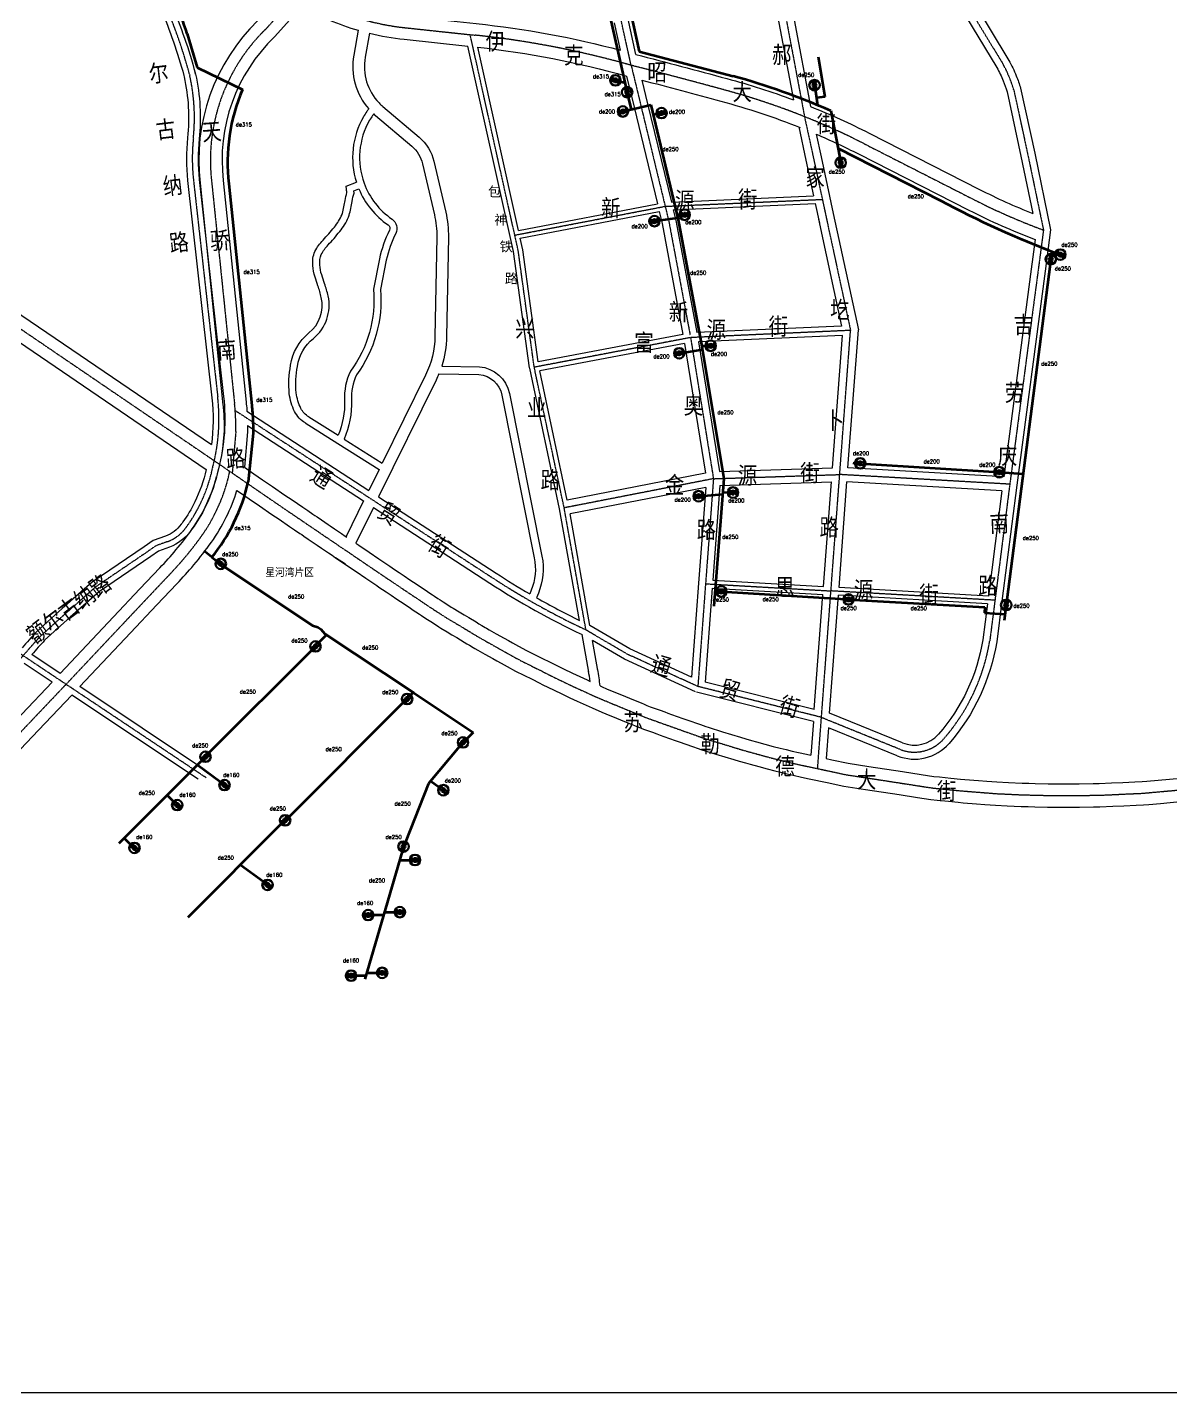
# Model space of a CAD drawing. Header units: millimetres. Extents: x 429861 to 37403537, y 4398138 to 8816131.
# Drawn here: x 436857 to 439796, y 4399003 to 4402513 of the extents above; entities that cross this region are included whole.
import ezdxf

# ---------------------------------------------------------------- set-up
doc = ezdxf.new("R2010")
doc.units = ezdxf.units.MM
doc.linetypes.add('CENTER', pattern=[2, 1.25, -0.25, 0.25, -0.25])
for name, color, linetype in [('中心线', 55, 'CENTER'), ('路名', 21, 'Continuous'), ('路网', 253, 'Continuous'), ('轮廓', 7, 'Continuous')]:
    doc.layers.add(name, color=color, linetype=linetype)
for name, color, linetype, lineweight in [('燃气周边建筑', 211, 'Continuous', 30), ('燃气标注(管)', 111, 'Continuous', 30), ('燃气标注(阀)', 2, 'Continuous', 30), ('燃气管(PE)', 5, 'Continuous', 100), ('燃气阀门(PE)', 6, 'Continuous', 50)]:
    doc.layers.add(name, color=color, linetype=linetype, lineweight=lineweight)
doc.styles.add('HZ', font='rs.shx', dxfattribs={"width": 0.8, "bigfont": 'hztxt.shx'})
doc.styles.add('SVMAPJOINT', font='romans.shx', dxfattribs={"height": 5, "bigfont": 'hzfs.shx'})

# ---------------------------------------------------------------- blocks, each defined once
blk = doc.blocks.new('阀门PE')
at = {"layer": '燃气阀门(PE)'}
for p, q in [((-4.9, -2.8), (-4.9, 2.8)), ((-4.9, -2.8), (4.9, 2.8)), ((-4.9, 2.8), (4.9, -2.8)), ((4.9, 2.8), (4.9, -2.8))]:
    blk.add_line(p, q, dxfattribs=at)
for radius in [6.74, 2.47]:
    blk.add_circle((0, 0), radius, dxfattribs=at)

msp = doc.modelspace()

# ---------------------------------------------------------------- linework, layer by layer
at = {"color": 5, "lineweight": 100}
for p, q in [((437331.8, 4401150.9), (437343.7, 4401141.5)), ((437589.8, 4400975.2), (437365, 4401125)), ((437589.8, 4400975.2), (437603.8, 4400970.4)), ((437603.8, 4400970.4), (437611.7, 4400965.3)), ((437611.7, 4400965.3), (437622.1, 4400953.7)), ((437626.6, 4400950.6), (437606.8, 4400930.8)), ((437622.1, 4400953.7), (437850.4, 4400801.6)), ((437588.4, 4400911.6), (437324.1, 4400647.3)), ((437849.3, 4400802.4), (437842.5, 4400795.6)), ((437850.4, 4400801.6), (438003.4, 4400699.7)), ((437823.6, 4400776.7), (437530, 4400483.1)), ((438003.4, 4400699.7), (437987.1, 4400683.4)), ((437968, 4400664.2), (437888.3, 4400568.7)), ((437305.5, 4400627.9), (437092.2, 4400414.6)), ((437294.2, 4400616.7), (437353.5, 4400573.2)), ((437888.3, 4400568.7), (437829.3, 4400419.1)), ((437893.9, 4400575.3), (437915.8, 4400559.6)), ((437232.8, 4400522.6), (437216.5, 4400539)), ((437510, 4400465), (437269.6, 4400224.5)), ((437106, 4400428.5), (437122.4, 4400412.1)), ((437820.4, 4400393.6), (437724.9, 4400065.6)), ((437814.1, 4400372), (437840.3, 4400372)), ((437405, 4400359.9), (437464.3, 4400316.4)), ((437772.9, 4400230.5), (437746.7, 4400230.5)), ((437775.3, 4400238.1), (437801.5, 4400238.1)), ((437727.5, 4400074.5), (437702.7, 4400074.5)), ((437729.6, 4400081.8), (437755.8, 4400081.8))]:
    msp.add_line(p, q, dxfattribs=at)
at = {"color": 5, "lineweight": 70}
for p, q in [((437365, 4401125), (437589.8, 4400975.2)), ((437850.4, 4400801.6), (437850.4, 4400801.6))]:
    msp.add_line(p, q, dxfattribs=at)
at = {"layer": '中心线'}
for p, q in [((437556.7, 4402604.2), (437471.2, 4402509.1)), ((435649.9, 4402547.1), (437337.9, 4401398.3)), ((439270.6, 4402574), (439365, 4402418.8)), ((437828.9, 4402511.6), (438008, 4402492.5)), ((438409.4, 4402414.8), (438383, 4402533.7)), ((438808.9, 4402527.9), (438834.2, 4402393.8)), ((438119.1, 4401938.5), (437995.6, 4402493.7)), ((438409.4, 4402415), (438409.4, 4402415)), ((438409.4, 4402414.8), (438434.3, 4402311.5)), ((437274, 4402392.3), (437274.8, 4402388.6)), ((438834.2, 4402393.8), (438855, 4402283)), ((439393, 4402351.6), (439429.1, 4402185)), ((438434.3, 4402311.5), (438506.5, 4402012.3)), ((438855, 4402283), (438878.3, 4402175.2)), ((439007.3, 4402213.9), (439291.4, 4402069.3)), ((438878.3, 4402175.2), (438909.5, 4402030)), ((439429.1, 4402185), (439469.3, 4401991.5)), ((437284.2, 4402120.1), (437346.7, 4401561.5)), ((437331, 4402115.3), (437389.7, 4401545.5)), ((438496.8, 4402052.5, -7.9), (438899.8, 4402070.3, -7.9)), ((438110.2, 4401978.5, -7.9), (438496.8, 4402052.5, -7.9)), ((438909.5, 4402030), (438973.3, 4401733.5)), ((438506.5, 4402012.3), (438560.8, 4401722.4)), ((439469.3, 4401991.5), (439455.6, 4401888.4)), ((439469.3, 4401991.5), (439469.3, 4401991.5)), ((438160.2, 4401638.8), (438119.1, 4401938.5)), ((439455.6, 4401888.4), (439382.7, 4401338.1)), ((438562.1, 4401715), (438160.2, 4401638.8)), ((438973.3, 4401733.5), (438562.1, 4401715)), ((438562.1, 4401715), (438620.9, 4401352.2)), ((438945.5, 4401363), (438973.3, 4401733.5)), ((438237.2, 4401277.3), (438160.2, 4401638.8)), ((437391.5, 4401527.5), (437740.8, 4401300.3)), ((437393.1, 4401474), (437383.9, 4401366.7)), ((437337.9, 4401398.3), (437422.3, 4401340.4)), ((438620.9, 4401352.2), (438237.2, 4401277.3)), ((438620.9, 4401352.2), (438600.6, 4401082.2)), ((438620.9, 4401352.2), (438945.6, 4401363)), ((438923, 4401063.8), (438945.5, 4401363)), ((439382.7, 4401338.1), (438945.5, 4401363)), ((437422.3, 4401340.4), (437444.8, 4401325)), ((437444.8, 4401325), (437470.6, 4401307.3)), ((439382.7, 4401338.1), (439344.6, 4401039.8)), ((437470.6, 4401307.3), (437502.6, 4401285.4)), ((437502.6, 4401285.4), (437521, 4401272.8)), ((437740.8, 4401300.3), (438054.3, 4401096.5)), ((437521, 4401272.8), (437548.3, 4401254.3)), ((437548.3, 4401254.3), (437561.1, 4401245.6)), ((438293.2, 4400963.5), (438237.2, 4401277.3)), ((437561.1, 4401245.6), (437574.4, 4401236.6)), ((437574.4, 4401236.6), (437579.3, 4401233.2)), ((437579.3, 4401233.2), (437585, 4401229.4)), ((437585, 4401229.4), (437596.1, 4401221.8)), ((437596.1, 4401221.8), (437614.1, 4401209.6)), ((437187.6, 4401179.8), (437165.7, 4401164.4)), ((437217.8, 4401190.7), (437187.6, 4401179.8)), ((437614.1, 4401209.6), (437618.6, 4401206.6)), ((437618.6, 4401206.6), (437630.3, 4401198.6)), ((437630.3, 4401198.6), (437637.8, 4401193.5)), ((437637.8, 4401193.5), (437648.2, 4401186.5)), ((437648.2, 4401186.5), (437657.6, 4401180.1)), ((437657.6, 4401180.1), (437661.5, 4401177.4)), ((437661.5, 4401177.4), (437666.7, 4401173.9)), ((437165.7, 4401164.4), (437033.3, 4401074.6)), ((437666.7, 4401173.9), (437675.8, 4401167.8)), ((437675.8, 4401167.8), (437692.7, 4401156.3)), ((437692.7, 4401156.3), (437719, 4401138.4)), ((437719, 4401138.4), (437744, 4401121.5)), ((437744, 4401121.5), (437772.5, 4401102.2)), ((437033.3, 4401074.6), (436956.9, 4401007.1)), ((437168.4, 4401048.4), (437219.7, 4401102.6)), ((437772.5, 4401102.2), (437777.9, 4401098.6)), ((437777.9, 4401098.6), (437787, 4401092.4)), ((437787, 4401092.4), (437796.6, 4401086)), ((437796.6, 4401086), (437809.4, 4401077.4)), ((437809.4, 4401077.4), (437823.7, 4401067.8)), ((438600.6, 4401082.2), (438580.8, 4400818.2)), ((438600.6, 4401082.2), (438923, 4401063.8)), ((437100.9, 4400976.8), (437168.4, 4401048.4)), ((437823.7, 4401067.8), (437842.3, 4401055.4)), ((437842.3, 4401055.4), (437859, 4401044.1)), ((437859, 4401044.1), (437865.8, 4401039.6)), ((437865.8, 4401039.6), (437872.6, 4401035)), ((438888.7, 4400607), (438923, 4401063.8)), ((439344.6, 4401039.8), (438923, 4401063.8)), ((439344.6, 4401039.8), (439331.2, 4400935.4)), ((436956.9, 4401007.1), (436891.1, 4400947.6)), ((437872.6, 4401035), (437882.3, 4401028.5)), ((437882.3, 4401028.5), (437886.9, 4401025.4)), ((437886.9, 4401025.4), (437895.8, 4401019.5)), ((437895.8, 4401019.5), (437902.1, 4401015.4)), ((437902.1, 4401015.4), (437910.2, 4401010.3)), ((437910.2, 4401010.3), (437917, 4401005.9)), ((437917, 4401005.9), (437930.8, 4400997.1)), ((436959.5, 4400826.6), (437100.9, 4400976.8)), ((437930.8, 4400997.1), (437935.7, 4400994)), ((437935.7, 4400994), (437951.6, 4400984.4)), ((437951.6, 4400984.4), (437964.3, 4400976.8)), ((437964.3, 4400976.8), (437976.5, 4400969.5)), ((437976.5, 4400969.5), (437995.3, 4400958.2)), ((437995.3, 4400958.2), (438002.7, 4400953.8)), ((438002.7, 4400953.8), (438009.6, 4400949.6)), ((438009.6, 4400949.6), (438018.3, 4400944.4)), ((438018.3, 4400944.4), (438022.5, 4400941.9)), ((438022.5, 4400941.9), (438029.5, 4400937.9)), ((438029.5, 4400937.9), (438047.8, 4400927.7)), ((438399, 4400901.4), (438293.2, 4400963.5)), ((437316.9, 4400583.5), (436819.1, 4400915.5)), ((438047.8, 4400927.7), (438068.6, 4400916)), ((438068.6, 4400916), (438079.2, 4400910.1)), ((438079.2, 4400910.1), (438089.9, 4400904.1)), ((438089.9, 4400904.1), (438104.9, 4400895.7)), ((438104.9, 4400895.7), (438126.2, 4400884.2)), ((438580.8, 4400818.2), (438399, 4400901.4)), ((438126.2, 4400884.2), (438167.9, 4400863.3)), ((438167.9, 4400863.3), (438186, 4400854.3)), ((436864.4, 4400726.6), (436959.5, 4400826.6)), ((438186, 4400854.3), (438196, 4400849.2)), ((438196, 4400849.2), (438222.5, 4400836.2)), ((438222.5, 4400836.2), (438245.7, 4400825.1)), ((438245.7, 4400825.1), (438264.4, 4400816.2)), ((438264.4, 4400816.2), (438283.5, 4400807.5)), ((438283.5, 4400807.5), (438321, 4400790.5)), ((438321, 4400790.5), (438336.5, 4400783.9)), ((438895.8, 4400739.4), (438580.8, 4400818.2)), ((438336.5, 4400783.9), (438355.7, 4400775.9)), ((438355.7, 4400775.9), (438383.3, 4400764.5)), ((438383.3, 4400764.5), (438403.9, 4400756)), ((438403.9, 4400756), (438423.3, 4400748)), ((436818, 4400677.7), (436864.4, 4400726.6)), ((438423.3, 4400748), (438431.3, 4400744.7)), ((438431.3, 4400744.7), (438438.5, 4400741.7)), ((438438.5, 4400741.7), (438447.6, 4400738)), ((438447.6, 4400738), (438453.4, 4400735.9)), ((438453.4, 4400735.9), (438466.2, 4400731.4)), ((438466.2, 4400731.4), (438474, 4400728.6)), ((438474, 4400728.6), (438485.6, 4400724.5)), ((438485.6, 4400724.5), (438493.7, 4400721.6)), ((438493.7, 4400721.6), (438503.4, 4400718.1)), ((439100.1, 4400656.6), (438895.8, 4400739.4)), ((438503.4, 4400718.1), (438532.4, 4400707.8)), ((438532.4, 4400707.8), (438542.8, 4400704.1)), ((438542.8, 4400704.1), (438577.2, 4400691.9)), ((438577.2, 4400691.9), (438591.7, 4400686.7)), ((438591.7, 4400686.7), (438597.8, 4400684.6)), ((438597.8, 4400684.6), (438635.8, 4400673)), ((438635.8, 4400673), (438681.7, 4400659)), ((438681.7, 4400659), (438695.4, 4400654.8)), ((438695.4, 4400654.8), (438711.1, 4400650.5)), ((438711.1, 4400650.5), (438723.7, 4400647)), ((438723.7, 4400647), (438745.3, 4400641.1)), ((438745.3, 4400641.1), (438766.6, 4400635.2)), ((438766.6, 4400635.2), (438785.6, 4400630.5)), ((438785.6, 4400630.5), (438800.6, 4400626.8)), ((438800.6, 4400626.8), (438816.3, 4400622.9)), ((438816.3, 4400622.9), (438832.7, 4400618.9)), ((438832.7, 4400618.9), (438853.6, 4400614.5)), ((438853.6, 4400614.5), (438873.1, 4400610.3)), ((438873.1, 4400610.3), (438898.1, 4400605)), ((438898.1, 4400605), (438919.2, 4400600.5)), ((438919.2, 4400600.5), (438961.9, 4400591.3)), ((438961.9, 4400591.3), (439015.9, 4400583.1)), ((439015.9, 4400583.1), (439102.5, 4400569.7)), ((439102.5, 4400569.7), (439150.3, 4400562.3)), ((439150.3, 4400562.3), (439183.6, 4400557.2)), ((439183.6, 4400557.2), (439199.4, 4400555.7)), ((439199.4, 4400555.7), (439227.8, 4400552.8)), ((439227.8, 4400552.8), (439253.1, 4400550.2)), ((439253.1, 4400550.2), (439264.9, 4400549.3)), ((439264.9, 4400549.3), (439299.7, 4400546.5)), ((439299.7, 4400546.5), (439321, 4400544.8)), ((439321, 4400544.8), (439347.6, 4400542.7)), ((439724.6, 4400543.6), (439737.4, 4400544.8)), ((439737.4, 4400544.8), (439767.1, 4400547.5)), ((439767.1, 4400547.5), (439825.6, 4400552.7)), ((439347.6, 4400542.7), (439377.6, 4400541.3)), ((439377.6, 4400541.3), (439413.3, 4400539.6)), ((439413.3, 4400539.6), (439430.5, 4400539.2)), ((439430.5, 4400539.2), (439447.5, 4400538.8)), ((439447.5, 4400538.8), (439480.7, 4400538)), ((439480.7, 4400538), (439489.6, 4400537.8)), ((439489.6, 4400537.8), (439519.6, 4400537.7)), ((439519.6, 4400537.7), (439548.7, 4400537.7)), ((439548.7, 4400537.7), (439561.6, 4400537.9)), ((439561.6, 4400537.9), (439597.2, 4400538.4)), ((439597.2, 4400538.4), (439613.7, 4400538.6)), ((439613.7, 4400538.6), (439645.9, 4400540)), ((439645.9, 4400540), (439674.7, 4400541.4)), ((439674.7, 4400541.4), (439705.9, 4400542.8)), ((439705.9, 4400542.8), (439724.6, 4400543.6)), ((449356.1, 4399002.6), (429861.3, 4399002.6))]:
    msp.add_line(p, q, dxfattribs=at)
for centre, radius, start, end in [((435952.1, 4402034.1), 1369.6, 15.1616, 22.8839), ((437898, 4403157.9), 650, 254.7866, 263.8965), ((437797.7, 4402171.1), 470, 134.0028, 186.8184), ((437761.2, 4400136.1), 2369.3, 74.1226, 84.0197), ((435103.7, 4389414.6), 13414.1, 74.67966, 75.7332), ((439077.8, 4402259.5), 328.4, 21.7798, 29.0162), ((436786.7, 4402280.2), 500, 353.9375, 12.5231), ((439077.8, 4402259.5), 328.4, 16.2933, 21.7798), ((438167.9, 4400565.3), 1850, 68.1968, 74.9639), ((438167.9, 4400565.3), 1850, 63.0163, 68.1968), ((437776.2, 4402175.1), 495, 173.9375, 186.3792), ((440040.1, 4403539.6), 1650, 243.0163, 249.7613), ((436861.6, 4401505.9), 488.2, 345.2037, 6.5471), ((436840.4, 4401484.2), 552.8, 4.4866, 6.3672), ((436840.4, 4401484.2), 552.8, 358.9443, 4.4866), ((436957.6, 4401457.4), 383.7, 333.4574, 348.5442), ((436957.6, 4401457.4), 428.7, 333.5188, 348.3901), ((436994.7, 4401431.1), 338.8, 324.0892, 334.6311), ((436994.7, 4401431.1), 383.8, 324.1302, 334.5621), ((437183.7, 4401284.8), 100, 289.9246, 324.2136), ((436647.4, 4401671.3), 761.1, 324.2136, 324.7768), ((436647.4, 4401671.3), 806.1, 319.6965, 324.7579), ((436374.2, 4401903), 1164.3, 316.5667, 319.6965), ((439144.5, 4402773.3), 2000, 236.9711, 244.8084), ((438194, 4399742.1), 1775.1, 137.2228, 140.1988), ((438831, 4401016.5), 506.7, 318.9352, 350.7965), ((439137.7, 4400749.3), 100, 247.9394, 318.9352)]:
    msp.add_arc(centre, radius, start, end, dxfattribs=at)
at = {"layer": '燃气管(PE)'}
for p, q in [((438400.6, 4402583.8), (438429.6, 4402450.1)), ((438349.4, 4402564.4), (438396.1, 4402359.3)), ((437268.1, 4402495.6), (437294.1, 4402409.5)), ((438429.6, 4402450.1), (438671.3, 4402387.5)), ((437294.1, 4402409.5), (437410.4, 4402352.5)), ((438908.2, 4402334.4), (438890.6, 4402436)), ((438381.9, 4402373), (438393.7, 4402369.9)), ((438882.1, 4402354.2), (438888.4, 4402312.3)), ((438908.2, 4402334.4), (438885.6, 4402331)), ((438401.3, 4402299.5), (438460.3, 4402313.6)), ((438402.1, 4402333), (438409.3, 4402301.4)), ((438460.3, 4402313.6), (438529.9, 4402018.1, -8.8)), ((438474.6, 4402289.3, -0.2), (438466.5, 4402287.4, -0.8)), ((438922.3, 4402297.8), (438945.6, 4402177.9)), ((438940.8, 4402202.3), (439204.4, 4402067.6)), ((438478.9, 4402015.7), (438528.8, 4402022.8, -8.2)), ((438533.5, 4402030.5), (438527, 4402030.4)), ((438529.9, 4402018.1, -8.8), (438591.4, 4401691.9)), ((439490.8, 4401936.6), (439490, 4401930.1)), ((439486.5, 4401903.4), (439375.3, 4401041)), ((438546.3, 4401676.8), (438592.7, 4401684.2)), ((438604, 4401693.4), (438591.2, 4401692.7)), ((438591.4, 4401691.9), (438647.9, 4401353.1)), ((438979.5, 4401392.9), (438984.8, 4401392.6)), ((439011.7, 4401390.9), (439342.4, 4401369.7)), ((438647.9, 4401353.1), (438621.7, 4401024.9)), ((439369.3, 4401368), (439417.1, 4401365)), ((438657.7, 4401316.4), (438645, 4401316.2)), ((438596.3, 4401308.3), (438644.6, 4401312.1)), ((437331.8, 4401150.9), (437314.2, 4401164.6)), ((438624.8, 4401063.2), (438627.7, 4401063)), ((438654.6, 4401061.5), (438947.6, 4401043.2)), ((438947.6, 4401043.2), (438954.9, 4401042.8)), ((438981.8, 4401041.2), (439318.9, 4401021.7)), ((439318.9, 4401021.7), (439317.6, 4401007.6)), ((439317.6, 4401007.6), (439370.5, 4401004.2)), ((439371.8, 4401014.2), (439368.4, 4400987.8))]:
    msp.add_line(p, q, dxfattribs=at)
for points in [[(437410.4, 4402352.5, 0.132459), (437375.2, 4402110.4), (437433.9, 4401540.6, -0.008206), (437435.7, 4401522.5)], [(437435.7, 4401522.5, -0.024188), (437437.3, 4401469.1), (437424.6, 4401344.5)], [(437331.8, 4401150.9, -208.570611), (437331.8, 4401150.9, 0.058305), (437388.4, 4401239.7, 0.064979), (437424.6, 4401344.5)]]:
    msp.add_lwpolyline(points, format="xyb", dxfattribs=at)
for centre, radius, start, end in [((436621.1, 4402294.7), 677.5, 17.2478, 33.5125), ((438163.1, 4400569.6), 1887.6, 66.2831, 74.3818), ((440361.4, 4404218.6), 2442.4, 241.7262, 249.4364)]:
    msp.add_arc(centre, radius, start, end, dxfattribs=at)
at = {"layer": '路网', "ltscale": 50}
for p, q in [((436216, 4402125.6), (437317.2, 4401376)), ((436941.9, 4400851.7), (436868.8, 4400900.4)), ((436920.9, 4400829.6), (436849.1, 4400877.5)), ((437295.9, 4400579.5), (436971.6, 4400795.8)), ((437312.9, 4400604.2), (436992.5, 4400817.9))]:
    msp.add_line(p, q, dxfattribs=at)
at = {"layer": '路网', "ltscale": 0.2}
for p, q in [((437721.5, 4401295), (437676.4, 4401203.5)), ((437746.8, 4401278.6), (437701.5, 4401186.6)), ((438877.9, 4400728.4), (438871.4, 4400641.3)), ((438916.8, 4400711.5), (438910.9, 4400632.9))]:
    msp.add_line(p, q, dxfattribs=at)
at = {"layer": '路网'}
for points in [[(439165.7, 4402840.3), (439202.4, 4402695), (439254.4, 4402565.9), (439349.4, 4402409.7, -0.031298), (439366, 4402374.7, -0.023435), (439375.6, 4402347.2), (439411.5, 4402181.3), (439442.1, 4402034.1)], [(439201.1, 4402847.1), (439236.7, 4402706.1), (439286.7, 4402582.1), (439380.5, 4402427.8, -0.03185), (439399.5, 4402388, -0.024413), (439410.5, 4402356.1), (439446.7, 4402188.8), (439487.6, 4401992.2)], [(437509.2, 4402596.3), (437449.6, 4402530, 0.233927), (437301.2, 4402112), (437359.9, 4401542.3, -0.008266), (437361.5, 4401525.1)], [(437562.9, 4402566.2), (437492.8, 4402488.3, 0.235383), (437360.8, 4402118.6), (437419.6, 4401548.7, -0.008151), (437421.4, 4401529.8)], [(437562.9, 4402566.2), (437563.6, 4402565.8, 0.057644), (437707.6, 4402505.1, 0.057644)], [(437735.3, 4402559.7, 0.03977), (437832.1, 4402541.5), (438011.2, 4402522.3, -0.039394), (438382.4, 4402453.6, -0.039394)], [(437707.6, 4402505.1), (437696.2, 4402440.9, 0.228101), (437734.8, 4402303.1)], [(437736.7, 4402497.3), (437725.7, 4402435.7, 0.239417), (437761.2, 4402318.6)], [(437736.7, 4402497.3, 0.033239), (437825.7, 4402481.8), (437989.9, 4402464.2)], [(438015, 4402461.5, -0.041721), (438397.6, 4402387.1, -0.041721)], [(438421.6, 4402442.8, -0.004502), (438655.7, 4402380.9, -0.02387), (438826.6, 4402326.2, -0.025585)], [(438437.1, 4402376.9, -0.003922), (438640, 4402323, -0.029546), (438843.9, 4402255.1)], [(437761.2, 4402318.6, 0.026051), (437771.4, 4402309), (437864.6, 4402230.1, -0.161328), (437902.3, 4402168.4), (437932.7, 4402037.7, -0.061798), (437939.6, 4401972.9), (437934.9, 4401717.7, -0.072789), (437922.4, 4401642, -0.072789)], [(438870.5, 4402309.1, -0.021994), (439020.9, 4402240.7), (439305, 4402096, 0.02322), (439442.1, 4402034.1, 0.02322)], [(437721.3, 4402282.5, 0.210456), (437703.1, 4402114.3, 0.210456)], [(437736.9, 4402273.6, 0.221679), (437722.9, 4402112, 0.221679)], [(437747.5, 4402290.1, 0.009126), (437752.1, 4402286.1), (437845.2, 4402207.2, -0.161328), (437873.1, 4402161.6), (437903.5, 4402030.9, -0.061798), (437909.6, 4401973.4), (437904.9, 4401718.2, -0.110204), (437880.8, 4401618.8), (437769.3, 4401392.3)], [(438885.2, 4402238, -0.016468), (438993.7, 4402187.2), (439277.8, 4402042.5, 0.027696), (439448, 4401967.5, 0.027696)], [(437571.8, 4401495.7, -0.146578), (437544.3, 4401524.8, -0.087065), (437530.5, 4401571, -0.067879), (437533.9, 4401644, -0.189827), (437581.2, 4401726.9, 0.282018), (437612.9, 4401818, 0.024624), (437604.2, 4401848, 0.007494), (437596.7, 4401870.6, -0.063651), (437591.3, 4401900.6, -0.139134), (437596.6, 4401936.7, -0.083309), (437617.6, 4401965.5, 0.003899), (437646.5, 4401998.9, 0.071641), (437666.1, 4402031.8, 0.03193), (437667, 4402034.4, 0.026589), (437674.3, 4402067.8, -0.043511), (437678.7, 4402088.1), (437676.6, 4402104.6)], [(437571.8, 4401495.7, -0.146578), (437544.3, 4401524.8, -0.087065), (437530.5, 4401571, -0.067879), (437533.9, 4401644, -0.189827), (437581.2, 4401726.9, 0.282018), (437612.9, 4401818, 0.024624), (437604.2, 4401848, 0.007494), (437596.7, 4401870.6, -0.063651), (437591.3, 4401900.6, -0.139134), (437596.6, 4401936.7, -0.083309), (437617.6, 4401965.5, 0.003899), (437646.5, 4401998.9, 0.071641), (437666.1, 4402031.8, 0.03193), (437667, 4402034.4, 0.026589), (437674.3, 4402067.8, -0.043511), (437678.7, 4402088.1), (437677.5, 4402097.5)], [(437580.8, 4401511.3, -0.146507), (437560.4, 4401532.9, -0.086519), (437548.4, 4401572.9, -0.06797), (437551.6, 4401641.1, -0.190777), (437592.5, 4401712.9, 0.282661), (437630.5, 4401822, 0.024571), (437621.3, 4401853.7, 0.007341), (437613.8, 4401876.2, -0.064778), (437609.2, 4401902.2, -0.140817), (437612.9, 4401929, -0.084074), (437630.6, 4401953.1, 0.003978), (437660.3, 4401987.4, 0.072011), (437682.7, 4402024.8, 0.032045), (437684.4, 4402029.6, 0.026841), (437692.1, 4402065.2, -0.053323), (437697, 4402086.3), (437696.2, 4402092.6)], [(437709.3, 4402097.4, 0.145051), (437784.4, 4402004.8)], [(437722.9, 4402112, 0.156017), (437794.6, 4402019.6, 0.156017)], [(437794.6, 4402019.6, -0.373753), (437804.2, 4401982.8, -0.373753)], [(437788.1, 4401990.8, 0.059988), (437762.1, 4401917.9), (437747, 4401839.2, -0.183868), (437687.9, 4401628.5, 0.132069), (437672.8, 4401553.3, -0.106611), (437656, 4401463.8, -0.106611)], [(437784.4, 4402004.8, -0.373753), (437788.1, 4401990.8, -0.373753)], [(437804.2, 4401982.8, 0.059757), (437779.8, 4401914.2), (437765.2, 4401838.3, -0.18051), (437703.4, 4401619.1, 0.129714), (437690.7, 4401554.1, -0.110236), (437671.4, 4401454.1, -0.11891)], [(437922.4, 4401642), (438019.2, 4401640.2, -0.331797), (438096.7, 4401571.4), (438180, 4401152.9, -0.147066), (438170.8, 4401057.6), (438166, 4401046.2)], [(437915.2, 4401622.1, -0.017151), (437907.7, 4401605.5), (437760.1, 4401305.7)], [(437915.2, 4401622.1), (438018.2, 4401620.2, -0.32891), (438077.1, 4401567.4), (438160.4, 4401149, -0.146803), (438152.4, 4401065.3), (438148.5, 4401056.2)], [(437421.4, 4401529.8, -0.001763), (437421.7, 4401525.7, -0.001763)], [(437361.5, 4401525.1, -0.023715), (437363.1, 4401475.6), (437358.4, 4401420.6)], [(437423.1, 4401489, -0.007083), (437423, 4401472.5), (437415.3, 4401381.8)], [(437395.9, 4401322.1), (437405.3, 4401315.6, 0.000044), (437405.3, 4401315.6), (437427.8, 4401300.2), (437453.6, 4401282.5), (437485.7, 4401260.6), (437504.2, 4401248), (437531.5, 4401229.5), (437544.3, 4401220.8), (437557.5, 4401211.8), (437562.5, 4401208.4, 0.00006), (437562.5, 4401208.4), (437568.1, 4401204.6), (437579.3, 4401197), (437597.2, 4401184.8), (437601.8, 4401181.7), (437613.5, 4401173.8), (437621, 4401168.7), (437631.4, 4401161.6), (437640.7, 4401155.3), (437644.7, 4401152.6), (437649.7, 4401149.2)], [(437760.1, 4401305.7), (438062.5, 4401109.1, 0.012714), (438148.5, 4401056.2)], [(437746.8, 4401278.6), (438046.2, 4401083.9, 0.033703), (438283.1, 4400951.7)], [(438166, 4401046.2, 0.015744), (438276.6, 4400988.1, 0.015744)], [(439362.4, 4401037.5), (439349, 4400932.9, -0.140072), (439226.7, 4400671.8, -0.140072)], [(439325.3, 4401030.9), (439313.4, 4400938, -0.139768), (439199.5, 4400695.4)], [(438329.7, 4400819.5), (438333.1, 4400818), (438348.1, 4400811.5), (438367.1, 4400803.7), (438394.7, 4400792.3), (438415.4, 4400783.8), (438434.7, 4400775.8), (438442.8, 4400772.4), (438450, 4400769.5), (438458.3, 4400766), (438463.5, 4400764.2), (438476.3, 4400759.6), (438484.1, 4400756.9), (438495.7, 4400752.7), (438503.8, 4400749.9), (438513.5, 4400746.4), (438542.5, 4400736.1), (438552.9, 4400732.4), (438587.3, 4400720.1), (438601.7, 4400715), (438607.2, 4400713.1), (438644.6, 4400701.7), (438690.4, 4400687.7), (438703.8, 4400683.6), (438719.1, 4400679.4), (438731.7, 4400675.9), (438753.2, 4400670), (438774.1, 4400664.2), (438792.7, 4400659.7, -0.000176), (438792.7, 4400659.7), (438807.8, 4400656), (438823.5, 4400652.1), (438839.4, 4400648.2), (438859.8, 4400643.8, -0.000185), (438859.8, 4400643.8), (438871.4, 4400641.3)], [(439106.9, 4400673.3, 0.320082), (439199.5, 4400695.4, 0.320082)], [(439093.4, 4400639.9, 0.320082), (439226.7, 4400671.8, 0.320082)], [(438910.9, 4400632.9), (438925.5, 4400629.8), (438967.3, 4400620.9), (439020.5, 4400612.7, -0.000132), (439020.5, 4400612.7), (439107.1, 4400599.4), (439154.9, 4400592), (439187.3, 4400587), (439202.4, 4400585.5), (439230.9, 4400582.6), (439255.8, 4400580.1), (439267.3, 4400579.2), (439302.1, 4400576.4), (439323.4, 4400574.7), (439349.5, 4400572.6), (439379, 4400571.2), (439414.4, 4400569.6), (439431.2, 4400569.2, -0.000167), (439431.3, 4400569.2), (439448.3, 4400568.8), (439481.4, 4400568), (439490, 4400567.8), (439519.6, 4400567.7), (439548.5, 4400567.7), (439561.2, 4400567.9), (439596.8, 4400568.4), (439612.8, 4400568.6), (439644.6, 4400570), (439673.3, 4400571.3), (439704.5, 4400572.8), (439722.6, 4400573.6), (439734.7, 4400574.7), (439764.4, 4400577.3), (439822.4, 4400582.5)], [(438867, 4400580.9), (438912.9, 4400571.1), (438956.5, 4400561.8), (439011.4, 4400553.4), (439098, 4400540.1), (439145.8, 4400532.7), (439179.8, 4400527.5), (439196.4, 4400525.8), (439224.8, 4400522.9), (439250.4, 4400520.3), (439262.5, 4400519.4, 0.000232), (439262.5, 4400519.4), (439297.3, 4400516.6), (439318.7, 4400514.9), (439345.7, 4400512.7), (439376.2, 4400511.3, 0.000135), (439376.2, 4400511.3), (439412.2, 4400509.6), (439429.8, 4400509.2), (439446.8, 4400508.8), (439480, 4400508), (439489.2, 4400507.8), (439519.5, 4400507.7), (439548.9, 4400507.7), (439562, 4400507.9), (439597.6, 4400508.4), (439614.6, 4400508.6), (439647.3, 4400510.1, 0.000124), (439647.3, 4400510.1), (439676.1, 4400511.4), (439707.2, 4400512.8), (439726.7, 4400513.7), (439740.1, 4400514.9), (439769.8, 4400517.6), (439828.8, 4400522.9)]]:
    msp.add_lwpolyline(points, format="xyb", dxfattribs=at)
at = {"layer": '路网', "ltscale": 50}
for points in [[(437103.7, 4402780), (437167.7, 4402684, -0.04725), (437227.7, 4402572.5, -0.03377), (437288.6, 4402395.8), (437289.5, 4402391.9, -0.081273), (437298.8, 4402225.8, 0.054341), (437299.1, 4402121.8), (437361.6, 4401563.2, -0.093168), (437348.3, 4401377.8, -0.065551), (437314.4, 4401279.4, -0.045857), (437281.3, 4401223.6, -0.002429), (437277, 4401217.5, -0.15074), (437222.9, 4401176.6), (437194.6, 4401166.4), (437174.3, 4401152.1), (437042.5, 4401062.7), (436966.9, 4400995.9), (436901.6, 4400936.9, 0.006982), (436868.8, 4400900.4, 0.006982)], [(437067.3, 4402780.4), (437142.7, 4402667.3, -0.04725), (437200.1, 4402560.8, -0.033644), (437259.5, 4402388.7), (437260.2, 4402385.4, -0.081273), (437269, 4402229, 0.054341), (437269.3, 4402118.5), (437331.8, 4401559.8, -0.063698), (437330.2, 4401439.8, -0.063698)], [(437317.2, 4401376, -0.06037), (437287.4, 4401292.5, -0.046218), (437256.9, 4401241.1, -0.002488), (437252.6, 4401235, -0.15074), (437212.6, 4401204.8), (437180.6, 4401193.2), (437157.2, 4401176.8), (437024.1, 4401086.4), (436946.9, 4401018.3), (436880.5, 4400958.3, 0.00772), (436843.6, 4400917.2)]]:
    msp.add_lwpolyline(points, format="xyb", dxfattribs=at)
at = {"layer": '路网'}
for points in [[(438781.5, 4402755.5), (438828.5, 4402531.8), (438870.5, 4402309.1)], [(438742.4, 4402747), (438789.3, 4402523.9), (438826.6, 4402326.2)], [(438382.4, 4402453.6), (438366.7, 4402523.9)], [(438421.6, 4402442.8), (438400.6, 4402537.6)], [(438107.3, 4401936.4), (437989.9, 4402464.2)], [(438119.8, 4401990.5), (438015, 4402461.5)], [(438397.6, 4402387.1), (438416.8, 4402307.3), (438476.8, 4402058.8)], [(438437.1, 4402376.9), (438451.8, 4402315.8), (438512.8, 4402063.2)], [(438840.3, 4402256.6), (438858.7, 4402171), (438878.4, 4402079.3)], [(438885.2, 4402238), (438897.8, 4402179.4), (438929.1, 4402034.2)], [(437676.6, 4402104.6), (437703, 4402114.7)], [(437696.2, 4402092.6), (437709.3, 4402097.4)], [(438119.8, 4401990.5), (438476.8, 4402058.8)], [(438512.8, 4402063.2), (438878.4, 4402079.3)], [(438517.5, 4402043.4), (438882.7, 4402059.5)], [(438882.7, 4402059.5), (438893.5, 4402009.6)], [(438124.2, 4401971), (438481.5, 4402039.4)], [(438481.5, 4402039.4), (438488.9, 4402008.5)], [(438517.5, 4402043.4), (438524.2, 4402016)], [(438891.4, 4402019.2), (438950.5, 4401744.5)], [(438929.1, 4402034.2), (438993.5, 4401734.9)], [(438488.9, 4402008.5), (438542.3, 4401723.4)], [(438524.2, 4402016), (438578.2, 4401727.7)], [(439487.6, 4401992.2), (439473.5, 4401886), (439400.5, 4401335.7)], [(438130.9, 4401940.6), (438124.2, 4401971)], [(439448, 4401967.5), (439437.8, 4401890.7), (439367, 4401357)], [(438148.3, 4401637.2), (438107.3, 4401936.4)], [(438170.4, 4401652.9), (438130.9, 4401940.6)], [(438950.5, 4401744.5), (438578.2, 4401727.7)], [(438542.3, 4401723.4), (438170.4, 4401652.9)], [(438952.3, 4401720.6), (438582.1, 4401703.9)], [(438582.1, 4401703.9), (438636.1, 4401370.7)], [(438926.8, 4401380.4), (438952.3, 4401720.6)], [(438966.8, 4401379.8), (438993.5, 4401734.9)], [(438546.3, 4401699.8), (438174.5, 4401629.3)], [(438546.3, 4401699.8), (438600.3, 4401366.6)], [(438225.5, 4401274.8), (438148.5, 4401636.3)], [(438245.3, 4401297.3), (438174.5, 4401629.3)], [(437421.7, 4401525.7), (437734.8, 4401322.1)], [(437571.5, 4401495.9), (437655.2, 4401443.1)], [(437581.1, 4401511.1), (437656, 4401463.8)], [(437423.1, 4401489), (437721.5, 4401295)], [(437655.2, 4401443.1), (437761.3, 4401376.1)], [(437671.4, 4401454.1), (437769.3, 4401392.3)], [(437415.3, 4401381.8), (437439.3, 4401365.1), (437461.7, 4401349.7), (437487.5, 4401332), (437519.5, 4401310.2), (437537.9, 4401297.6), (437565.2, 4401279.1), (437578, 4401270.4), (437591.2, 4401261.4), (437596.2, 4401258), (437601.8, 4401254.2), (437613, 4401246.7), (437630.9, 4401234.4), (437635.5, 4401231.4), (437647.2, 4401223.4), (437654.7, 4401218.3), (437665.1, 4401211.3), (437674.4, 4401204.9), (437678.4, 4401202.2)], [(437761.3, 4401376.1), (437734.8, 4401322.1)], [(438600.3, 4401366.6), (438245.3, 4401297.3)], [(438636.1, 4401370.7), (438926.8, 4401380.4)], [(439367, 4401357), (438966.8, 4401379.8)], [(438601.1, 4401330), (438252.2, 4401261.9)], [(438601.1, 4401330), (438582.7, 4401083.5)], [(438637.6, 4401334.8), (438619.3, 4401091.1)], [(438637.6, 4401334.8), (438924.1, 4401344.3)], [(438903.8, 4401074.9), (438924.1, 4401344.3)], [(438943.8, 4401072.6), (438964.1, 4401343.9)], [(439362.4, 4401321.2), (438964.1, 4401343.9)], [(439362.4, 4401321.2), (439327.8, 4401050.7)], [(439400.5, 4401335.8), (439362.4, 4401037.5)], [(438276.6, 4400988.1), (438225.4, 4401275.2)], [(438303.3, 4400974.9), (438252.2, 4401261.9)], [(437701.5, 4401186.6), (437709.5, 4401181.1), (437735.9, 4401163.3), (437760.9, 4401146.3), (437789.4, 4401127), (437794.6, 4401123.5), (437803.8, 4401117.3), (437813.3, 4401110.9), (437826.1, 4401102.3), (437840.5, 4401092.7), (437859, 4401080.3), (437875.7, 4401069.1), (437882.5, 4401064.5), (437889.4, 4401059.9), (437899, 4401053.4), (437903.6, 4401050.3), (437912.2, 4401044.6), (437918.2, 4401040.7), (437926.3, 4401035.6), (437933.2, 4401031.2), (437947, 4401022.4), (437951.5, 4401019.5), (437967, 4401010.1), (437979.7, 4401002.5), (437992, 4400995.2), (438010.8, 4400983.9), (438018.1, 4400979.5), (438025.1, 4400975.3), (438033.7, 4400970.1), (438037.5, 4400967.8), (438044.2, 4400964.1), (438062.5, 4400953.8), (438083.2, 4400942.2), (438093.8, 4400936.3), (438104.6, 4400930.3), (438119.4, 4400922), (438140, 4400910.8), (438181.3, 4400890.1), (438199.4, 4400881.1), (438209.4, 4400876.1), (438235.6, 4400863.2), (438258.6, 4400852.2), (438277.1, 4400843.4), (438295.9, 4400834.8), (438304, 4400831.1)], [(437674.8, 4401132.2), (437649.7, 4401149.2), (437702.2, 4401113.6), (437727.2, 4401096.7), (437755.7, 4401077.4), (437761.1, 4401073.7), (437770.3, 4401067.5), (437779.9, 4401061.1), (437792.7, 4401052.5), (437807, 4401042.9), (437825.5, 4401030.5), (437842.3, 4401019.2), (437849, 4401014.7), (437855.9, 4401010.1), (437865.6, 4401003.6), (437870.2, 4401000.5), (437879.3, 4400994.4), (437885.9, 4400990.2), (437894, 4400985), (437900.9, 4400980.6), (437914.7, 4400971.8), (437919.9, 4400968.4), (437936.2, 4400958.7), (437948.8, 4400951.1), (437961.1, 4400943.7), (437979.9, 4400932.4), (437987.2, 4400928), (437994.2, 4400923.9), (438002.9, 4400918.7), (438007.4, 4400915.9), (438014.9, 4400911.7), (438033.2, 4400901.5), (438053.9, 4400889.9), (438064.5, 4400883.9), (438075.3, 4400877.9), (438090.4, 4400869.5), (438112.3, 4400857.6), (438154.5, 4400836.5), (438172.5, 4400827.4), (438182.7, 4400822.3), (438209.4, 4400809.2), (438232.9, 4400798), (438251.7, 4400789), (438271, 4400780.2), (438308.9, 4400763.1), (438334.4, 4400752.3)], [(438582.7, 4401083.5), (438564.5, 4400842.1)], [(438617.8, 4401071.2), (438599.7, 4400828.9)], [(438617.8, 4401071.2), (438902.3, 4401055)], [(438619.3, 4401091.1), (438903.8, 4401074.9)], [(439327.8, 4401050.7), (438943.8, 4401072.6)], [(438880.1, 4400758.8), (438902.3, 4401055)], [(438919.5, 4400749.3), (438942.3, 4401052.7)], [(439325.3, 4401030.9), (438942.3, 4401052.7)], [(438564.5, 4400842.1), (438406, 4400914.8), (438303.3, 4400974.9)], [(438300.4, 4400854.6), (438283.1, 4400951.7)], [(438574.6, 4400804.5), (438392.1, 4400888.1), (438310.2, 4400936.1)], [(438324, 4400858.8), (438310.2, 4400936.1)], [(438880.1, 4400758.8), (438599.7, 4400828.9)], [(438877.9, 4400728.4), (438577.2, 4400803.6)], [(438334.4, 4400752.3), (438344.2, 4400748.2), (438371.8, 4400736.8), (438392.5, 4400728.3), (438411.9, 4400720.3), (438419.9, 4400717), (438427.1, 4400714), (438436.8, 4400710), (438443.4, 4400707.7), (438456.2, 4400703.1), (438464, 4400700.3), (438475.6, 4400696.2), (438483.7, 4400693.3), (438493.4, 4400689.9), (438522.4, 4400679.6), (438532.8, 4400675.9), (438567.2, 4400663.6), (438581.7, 4400658.5), (438588.4, 4400656.1), (438627.1, 4400644.3), (438672.9, 4400630.3), (438687.1, 4400626), (438703.1, 4400621.6), (438715.7, 4400618.1), (438737.3, 4400612.1), (438759, 4400606.2), (438778.4, 4400601.4), (438793.4, 4400597.7), (438809.2, 4400593.8), (438826, 4400589.7), (438847.3, 4400585.1), (438866.9, 4400581), (438866.9, 4400581)], [(439106.9, 4400673.3), (438919.5, 4400749.3)], [(439093.4, 4400639.9), (438916.8, 4400711.5)]]:
    msp.add_lwpolyline(points, dxfattribs=at)
at = {"layer": '路网', "ltscale": 5}
msp.add_lwpolyline([(437289.5, 4402391.9), (437288.6, 4402395.8)], dxfattribs=at)
at = {"layer": '路网', "ltscale": 50}
for points in [[(436250.1, 4402174.9), (437330.2, 4401439.8)], [(437357.7, 4401421.1), (437358.4, 4401420.6)]]:
    msp.add_lwpolyline(points, dxfattribs=at)
at = {"layer": '路网', "ltscale": 0.2}
for points in [[(436941.9, 4400851.7), (437079, 4400997.4), (437146.6, 4401069), (437197.9, 4401123.2, 0.013657), (437239.3, 4401169.3, 0.022142), (437281.3, 4401223.6, 0.045857), (437314.4, 4401279.4, 0.05278), (437343.7, 4401358)], [(436992.5, 4400817.9), (437122.7, 4400956.3), (437190.2, 4401027.8), (437241.5, 4401081.9, 0.013657), (437285, 4401130.5, 0.02204), (437330.2, 4401188.7, 0.045283), (437368.3, 4401253.1, 0.04075), (437396, 4401322.4)], [(436025.9, 4399961), (436036.6, 4399968.2, 0.016152), (436138.6, 4400044.8, 0.026443), (436259.4, 4400144.3, 0.003821), (436319.7, 4400200.3, 0.013078), (436380.4, 4400260.7, 0.000659), (436442.9, 4400326.5), (436466.6, 4400351.7), (436598.8, 4400489.9), (436672.3, 4400567.7), (436735.7, 4400634.4), (436796.2, 4400698.3), (436842.7, 4400747.2), (436920.9, 4400829.6)], [(436095.6, 4399936.6, 0.012298), (436175.2, 4399997.3, 0.026242), (436299.9, 4400100, 0.003821), (436360.9, 4400156.7, 0.013078), (436423.8, 4400219.3, 0.00066), (436486.6, 4400285.3), (436510.1, 4400310.5), (436642.3, 4400448.5), (436715.9, 4400526.5), (436779.2, 4400593.1), (436839.7, 4400657.1), (436886.2, 4400705.9, 0.000061), (436886.2, 4400705.9), (436971.6, 4400795.8)]]:
    msp.add_lwpolyline(points, format="xyb", dxfattribs=at)
at = {"layer": '路网'}
for radius, start, end in [(209.9, 143.3634, 145.6764), (209.9, 145.6764, 150.0757), (191.9, 145.6764, 150.0757), (191.9, 144.2031, 145.6764)]:
    msp.add_arc((437903.2, 4402177.8), radius, start, end, dxfattribs=at)
at = {"layer": '路网', "ltscale": 0.2}
for radius, start in [(712, 6.6754), (688, 7.8838)]:
    msp.add_arc((437622.5, 4400736.7), radius, start, 10.1053, dxfattribs=at)

# ---------------------------------------------------------------- block references
at = {"layer": '燃气阀门(PE)'}
for p, xscale, yscale, zscale, rotation in [((438368.9, 4402376.4), 1.999999999902236, 1.999999999902236, 1.999999999902236, 345.2973570106306), ((438880.7, 4402363.9), 1.999999999559801, 1.999999999559801, 1.999999999559801, 278.5873562859876), ((438399.1, 4402346.1), 1.999999999842515, 1.999999999842515, 1.999999999842515, 282.8295794676235), ((438388.2, 4402296.4), 1.99999999996371, 1.99999999996371, 1.99999999996371, 13.44663156237008), ((438487.7, 4402292.3), 2.000000000174778, 2.000000000174778, 2.000000000174778, 193.1992362488855), ((438948.1, 4402164.7), 1.999999999758923, 1.999999999758923, 1.999999999758923, 100.9691758509509), ((438469.1, 4402014.4), 2.000000000039701, 2.000000000039701, 2.000000000039701, 8.048763449891425), ((438547, 4402030.8), 1.999999999954208, 1.999999999954208, 1.999999999954208, 181.1293852028299), ((439488.2, 4401916.7), 2.000000000109972, 2.000000000109972, 2.000000000109972, 262.649119783577), ((439512.7, 4401928.4), 1.999999999859909, 1.999999999859909, 1.999999999859909, 159.5898445326252), ((438613.8, 4401693.9), 1.999999999993793, 1.999999999993793, 1.999999999993793, 182.9963811230726), ((438533, 4401674.7), 1.999999999999586, 1.999999999999586, 1.999999999999586, 9.018450170987274), ((438998.2, 4401391.7), 1.999999999977091, 1.999999999977091, 1.999999999977091, 356.3448464558961), ((439355.8, 4401368.9), 1.999999999988224, 1.999999999988224, 1.999999999988224, 356.3448464509037), ((438582.9, 4401307.2), 1.999999999978415, 1.999999999978415, 1.999999999978415, 4.499043795585946), ((438671.1, 4401316.6), 2.000000000022739, 2.000000000022739, 2.000000000022739, 180.9911394416826), ((437354.4, 4401133.3), 1.999999999907834, 1.999999999973648, 1.999999999998836, 143.1468281082936), ((438641.1, 4401062.3), 1.999999999998836, 1.999999999998836, 1.999999999998836, 356.814059710525), ((438968.3, 4401042), 2.000000000002973, 2.000000000002973, 2.000000000002973, 356.6817856625821), ((439373.5, 4401027.6), 2.000000000109972, 2.000000000109972, 2.000000000109972, 262.649119783577), ((437597.9, 4400921.1), 2.000000000401526, 2.00000000025355, 2.000000000109972, 42.08828962204528), ((437833.5, 4400785.9), 2.000000000401526, 2.000000000253563, 2.000000000109972, 42.08828962204528), ((437977, 4400674.3), 2.000000000401526, 2.000000000253564, 2.000000000109972, 42.08828962204528), ((437315, 4400637.5), 2.000000000401526, 2.000000000253522, 2.000000000109972, 42.08828962204528), ((437364, 4400564.7), 1.999999999671451, 1.9999999998102, 1.999999999998836, 321.7120839431213), ((437926.6, 4400551.5), 1.999999999907834, 1.999999999973625, 1.999999999998836, 143.1468281082936), ((437242.5, 4400513.2), 1.999999999671451, 1.9999999998102, 1.999999999998836, 321.7120839431213), ((437519.9, 4400474.1), 2.000000000401526, 2.000000000253578, 2.000000000109972, 42.08828962204528), ((437132.5, 4400403.1), 1.999999999671451, 1.9999999998102, 1.999999999998836, 321.7120839431213), ((437824.2, 4400406.5), 2.000000000836804, 2.000000000527919, 2.000000000109972, 253.4806219343451), ((437853.8, 4400372), 1.99999999986356, 2.000000000056357, 1.999999999998836, 178.9074779615266), ((437474.7, 4400307.9), 1.999999999671451, 1.999999999810205, 1.999999999998836, 321.7120839431213), ((437733.3, 4400230.5), -1.99999999986356, 2.00000000005636, 1.999999999998836, 181.0925220384734), ((437814.9, 4400238.1), 1.99999999986356, 2.00000000005636, 1.999999999998836, 178.9074779615266), ((437689.4, 4400074.7), -1.99999999986356, 2.00000000005636, 1.999999999998836, 181.0925220384734), ((437769.2, 4400081.8), 1.99999999986356, 2.00000000005636, 1.999999999998836, 178.9074779615266)]:
    msp.add_blockref('阀门PE', p, dxfattribs=dict(at, xscale=xscale, yscale=yscale, zscale=zscale, rotation=rotation))

# ---------------------------------------------------------------- texts
at = {"layer": '燃气周边建筑', "style": 'HZ'}
msp.add_text('星河湾片区', height=20, dxfattribs=at).set_placement((437468.9, 4401100.1))
at = {"layer": '燃气标注(管)', "style": 'HZ'}
for s, p in [('de315', (437392.8, 4402257.7)), ('de250', (438489.7, 4402194.6)), ('de250', (439120.4, 4402073.3)), ('de315', (437413, 4401878.8)), ('de250', (438561, 4401876.8)), ('de250', (439463.7, 4401643)), ('de315', (437445.8, 4401549.9)), ('de250', (438631.2, 4401517.9)), ('de200', (439160.9, 4401391.6)), ('de315', (437389.5, 4401220.4)), ('de250', (438643.5, 4401197.7)), ('de250', (439416, 4401194.7)), ('de250', (438747.2, 4401037.3)), ('de250', (439127.9, 4401014.2))]:
    msp.add_text(s, height=10, dxfattribs=at).set_placement(p)
at = {"layer": '燃气标注(阀)', "style": 'HZ'}
for s, p in [('de315', (438311.2, 4402381.5)), ('de250', (438838.4, 4402385.3)), ('de315', (438341, 4402335.6)), ('de200', (438326.3, 4402291)), ('de200', (438506.3, 4402290.6)), ('de250', (438917.4, 4402136.6)), ('de200', (438410.6, 4401996.2)), ('de200', (438548.4, 4402006.8)), ('de250', (439515.3, 4401948.7)), ('de250', (439498.4, 4401887.4)), ('de200', (438466.7, 4401661.7)), ('de200', (438614.6, 4401667.9)), ('de200', (438979.6, 4401412.6)), ('de200', (439304.3, 4401383.2)), ('de200', (438520.9, 4401293.3)), ('de200', (438658.8, 4401291.3)), ('de250', (437357.9, 4401153)), ('de250', (438619.3, 4401036.6)), ('de250', (438947.6, 4401014.7)), ('de250', (439392.2, 4401020.7)), ('de250', (437536, 4400931.1)), ('de250', (437769.5, 4400798.7)), ('de250', (437921.7, 4400692.9)), ('de250', (437280.7, 4400661.5)), ('de160', (437360.6, 4400585.6)), ('de200', (437930.1, 4400571.2)), ('de160', (437248, 4400534.6)), ('de250', (437480.5, 4400499.3)), ('de160', (437137.1, 4400426.1)), ('de250', (437778, 4400426.1)), ('de160', (437471.3, 4400328.8)), ('de160', (437704.8, 4400256.4)), ('de160', (437668.6, 4400108.8))]:
    msp.add_text(s, height=10, dxfattribs=at).set_placement(p)
at = {"layer": '燃气标注(阀)', "color": 4, "style": 'HZ'}
for p in [(437527.6, 4401044.2), (437717.6, 4400913.2), (437403, 4400799.8), (437623.9, 4400652), (437143.5, 4400539.5), (437801.3, 4400511.9), (437346.8, 4400373.1), (437735.2, 4400314.6)]:
    msp.add_text('de250', height=10, dxfattribs=at).set_placement(p)
at = {"layer": '路名', "style": 'HZ'}
for s, p in [('伊', (438035.4, 4402449.7)), ('克', (438236.9, 4402414)), ('郝', (438771.2, 4402415.6)), ('昭', (438450.9, 4402370.5)), ('大', (438669.9, 4402319.9)), ('街', (438886.5, 4402237.5)), ('家', (438857.1, 4402100.3)), ('源', (438522.2, 4402040.9)), ('街', (438683.8, 4402043.9, -7.9)), ('新', (438332.2, 4402021, -7.9)), ('新', (438506, 4401754.3)), ('圪', (438920.8, 4401759.9)), ('吉', (439392.5, 4401721.5)), ('兴', (438111.1, 4401712.1)), ('源', (438603.3, 4401708.9, 7.9)), ('街', (438762.8, 4401717, -7.9)), ('富', (438417.3, 4401675.3)), ('劳', (439369.7, 4401546.7)), ('业', (438141.6, 4401507.8)), ('奥', (438544.5, 4401514.1)), ('卜', (438907.1, 4401475.2)), ('庆', (439352, 4401384.6)), ('源', (438683.3, 4401334.4, 7.9)), ('街', (438843.9, 4401340.4, -7.9)), ('路', (438176.4, 4401322.2)), ('金', (438495.8, 4401309.5)), ('路 ', (438578, 4401194.2)), ('路', (438893.4, 4401200.5)), ('思', (438779.5, 4401047.1)), ('源', (438981.5, 4401039.2, 7.9)), ('街', (439150, 4401028, -7.9)), ('路', (439301.3, 4401050)), ('苏', (438389.7, 4400699.9)), ('勒', (438587.3, 4400643.6)), ('德', (438780, 4400586.2)), ('大', (438989.7, 4400552.6)), ('街', (439195.5, 4400522.7))]:
    msp.add_text(s, height=50, dxfattribs=at).set_placement(p)
for s, rotation, p in [('尔', 6.7839, (437172.9, 4402365.8)), ('古', 6.7839, (437191.2, 4402221)), ('天', 4.2239, (437308.1, 4402216.1)), ('纳', 6.7839, (437208.7, 4402076.6)), ('路', 6.7839, (437225.4, 4401930.3)), ('骄', 4.2239, (437329.2, 4401936.3)), ('南', 4.2239, (437346.7, 4401655.3)), ('路', 4.2239, (437369.5, 4401375.7)), ('通', 327.6447, (437578.5, 4401347, -7.9)), ('贸', 327.6447, (437751.5, 4401253.6, -7.9)), ('南', 2.2888, (439331.7, 4401209.6)), ('街', 327.6447, (437881.4, 4401169.5, -7.9)), ('额尔古纳路', 36.5405, (436878.8, 4400922.2)), ('通', 343.8888, (438455.2, 4400852.9, -7.9)), ('贸', 343.8888, (438632.1, 4400790.4, -7.9)), ('街', 343.8888, (438785.5, 4400747.7, -7.9))]:
    msp.add_text(s, height=50, rotation=rotation, dxfattribs=at).set_placement(p)
at = {"layer": '轮廓', "char_height": 25, "width": 95.542, "attachment_point": 1, "style": 'SVMAPJOINT'}
for s, insert in [('{\\fFangSong_GB2312|b0|i0|c134|p49;包}', (438041.4, 4402102.7)), ('{\\fFangSong_GB2312|b0|i0|c134|p49;神}', (438057.5, 4402030.2)), ('{\\fFangSong_GB2312|b0|i0|c134|p49;铁}', (438071.2, 4401961.5)), ('{\\fFangSong_GB2312|b0|i0|c134|p49;路}', (438084.7, 4401879.5))]:
    msp.add_mtext(s, dxfattribs=dict(at, insert=insert))

doc.saveas('drawing.dxf')
